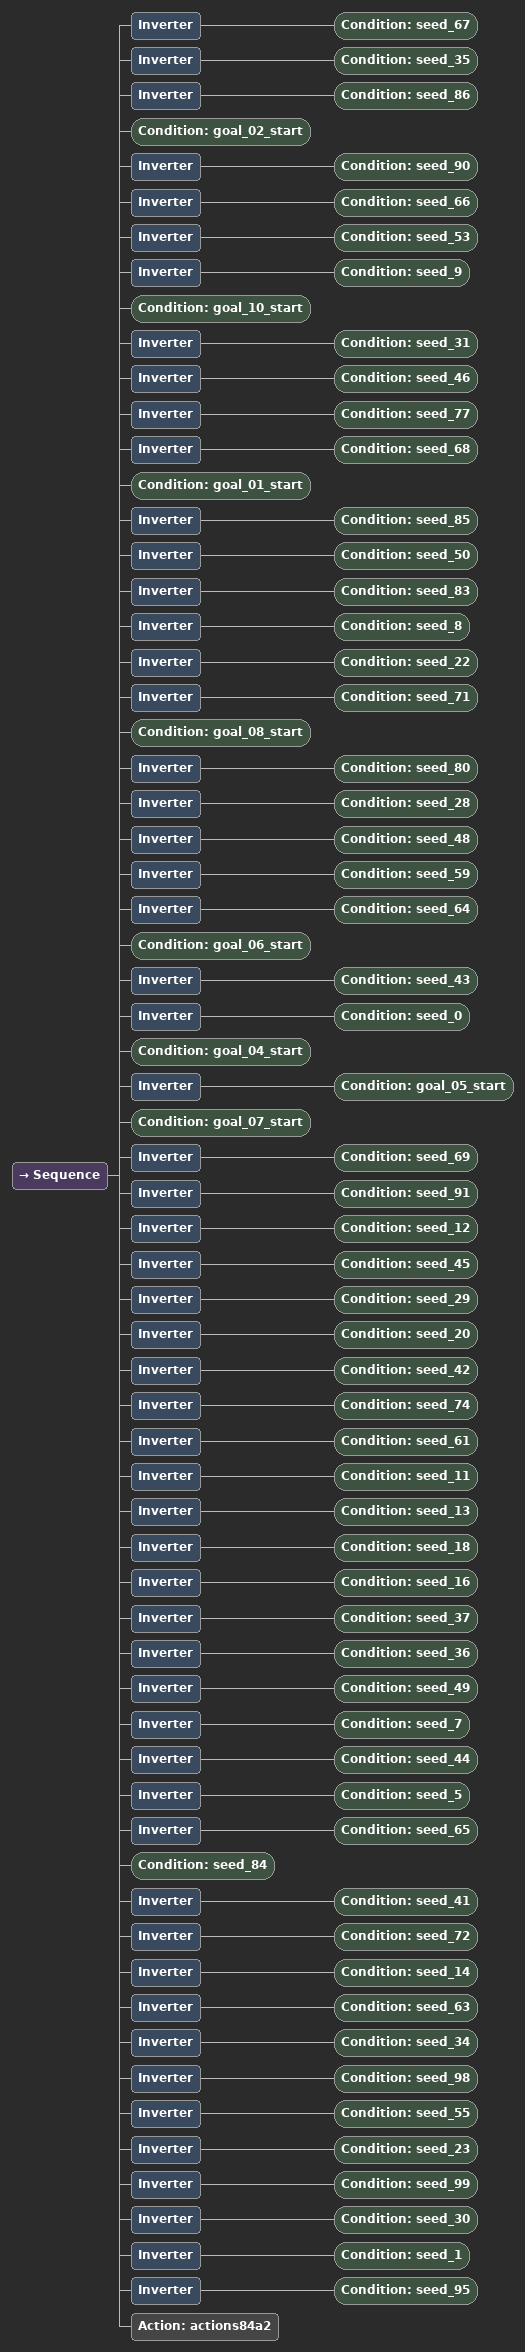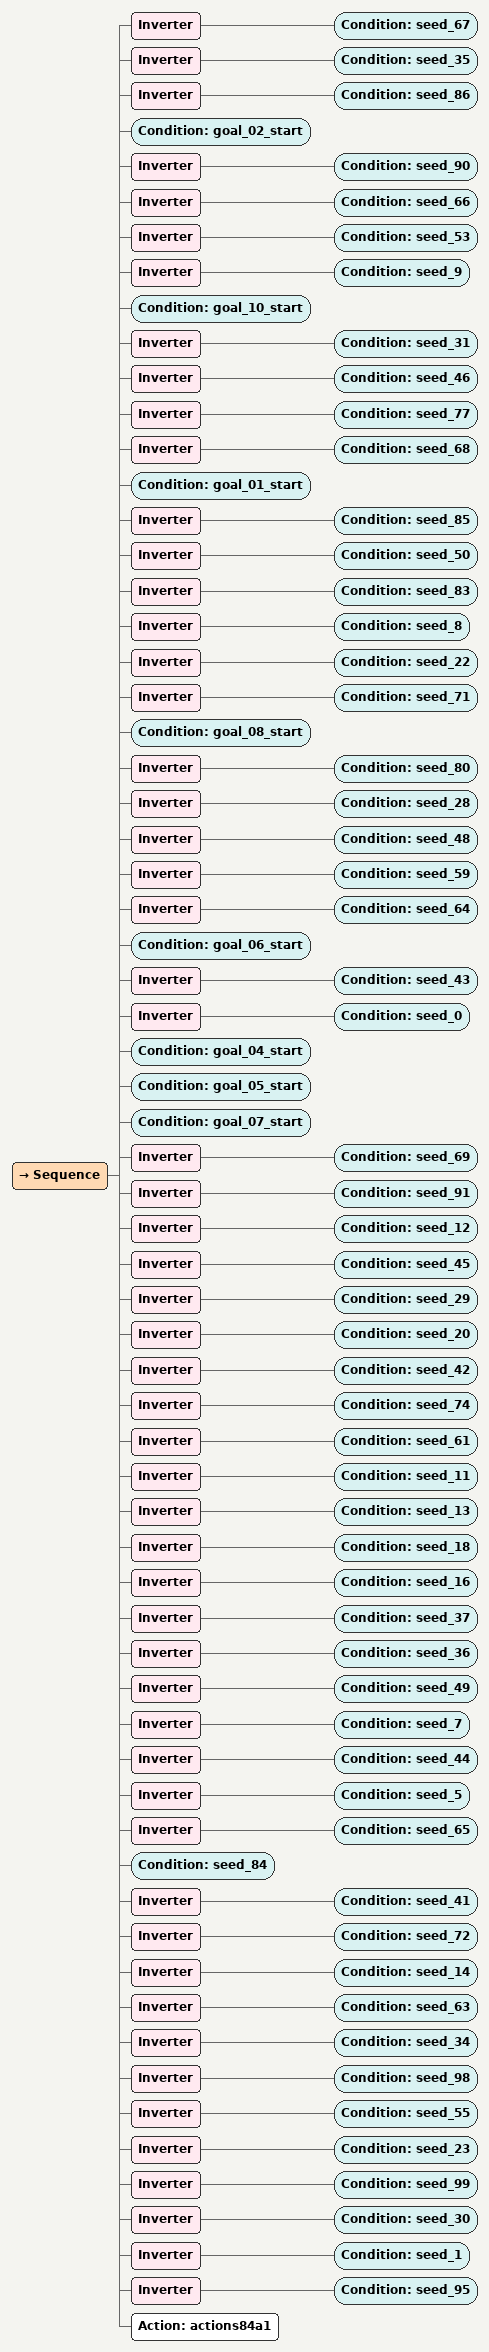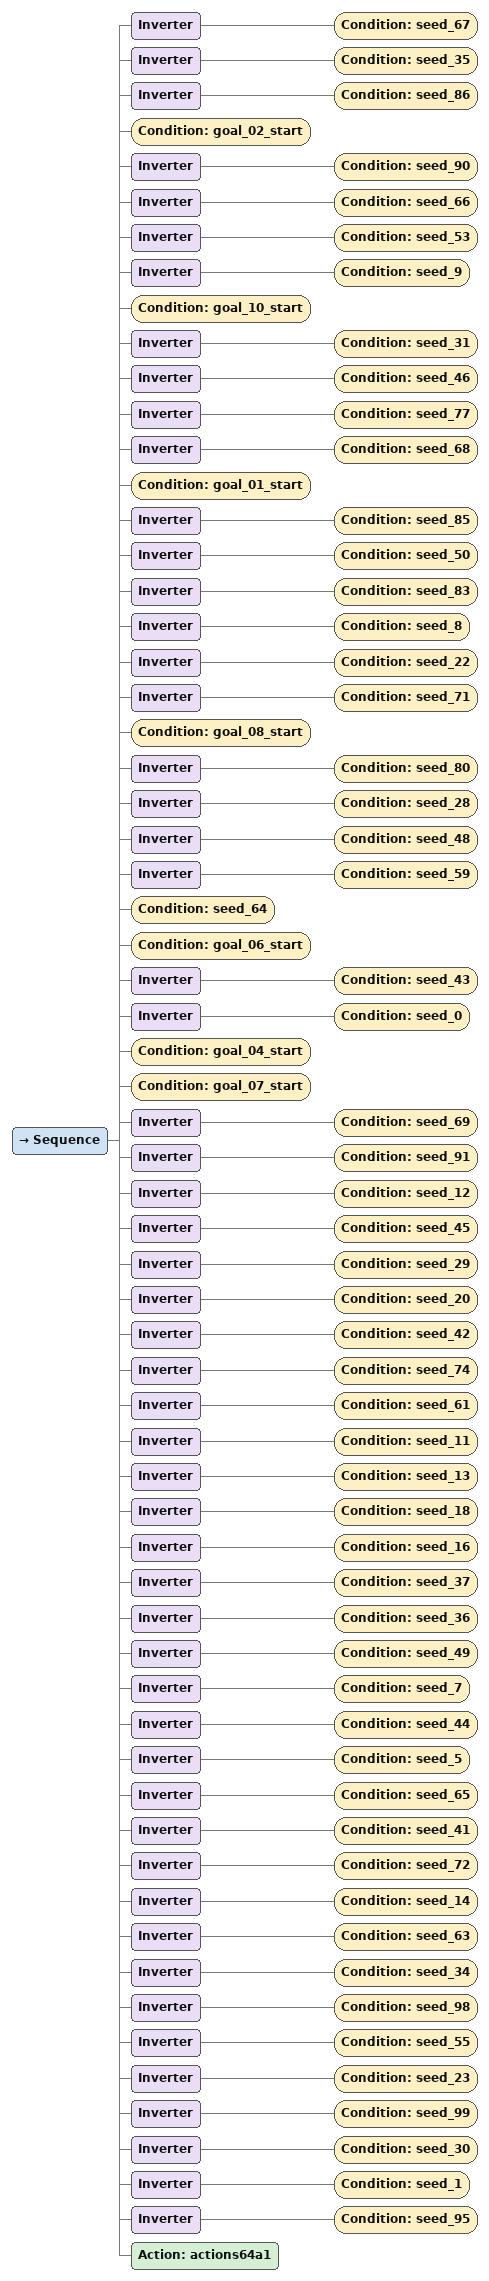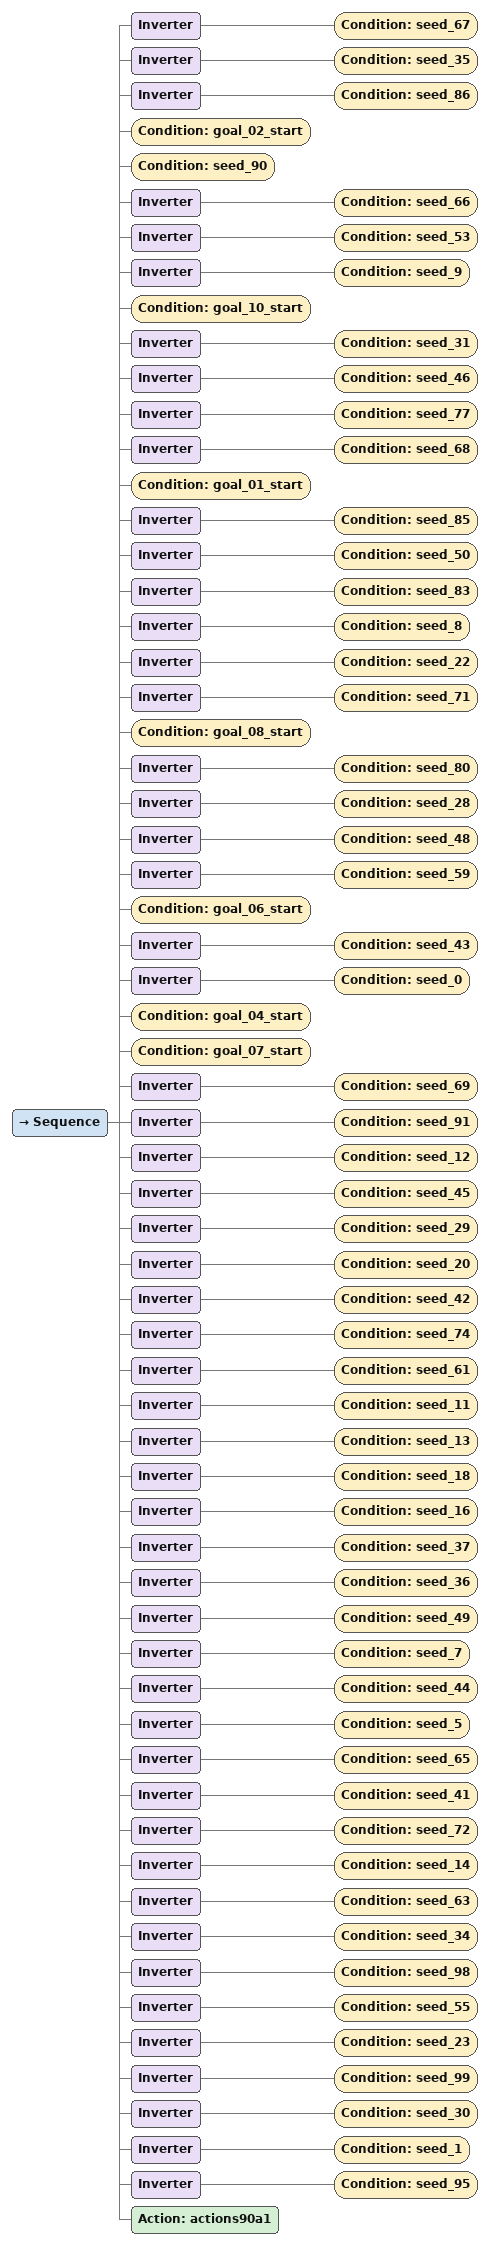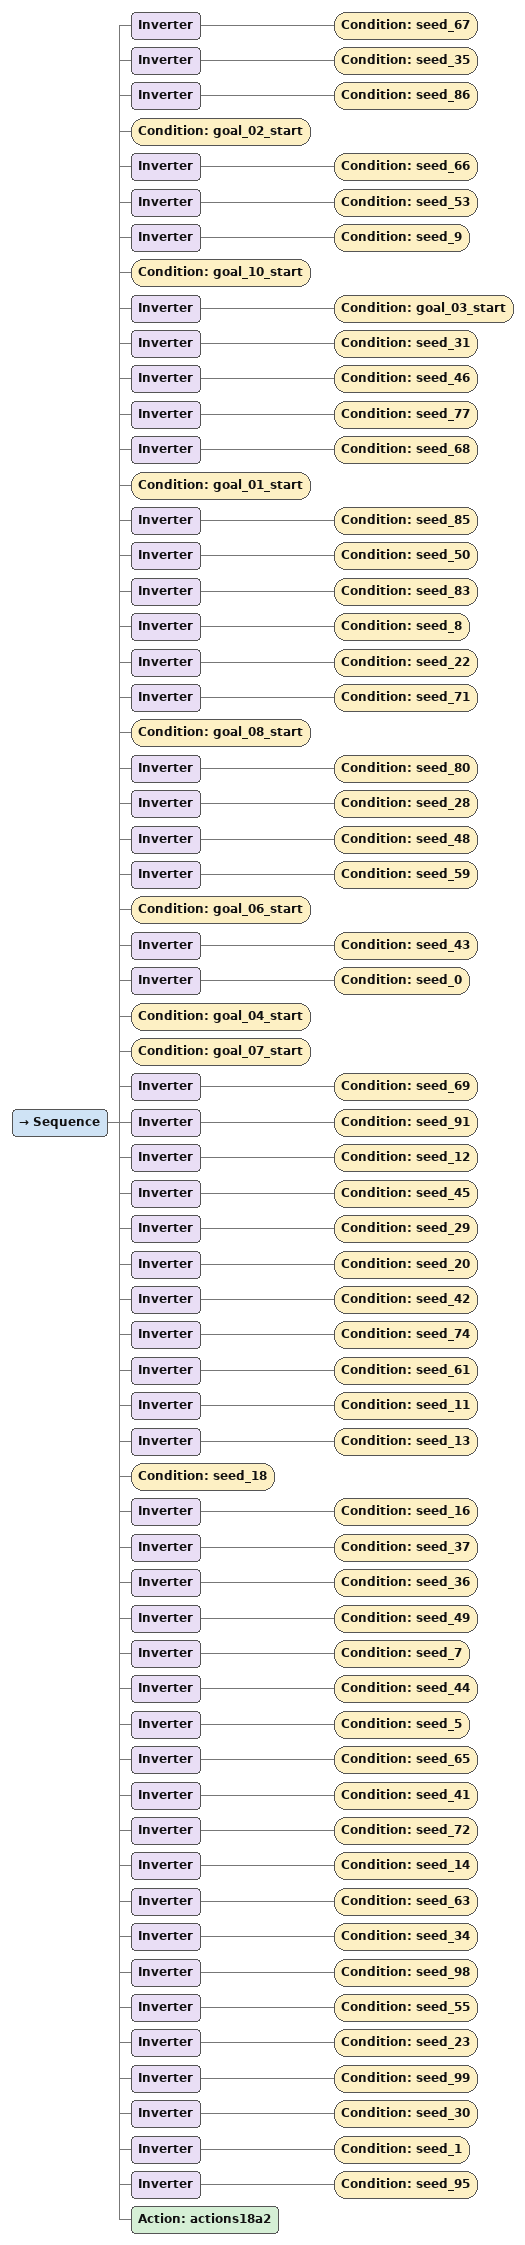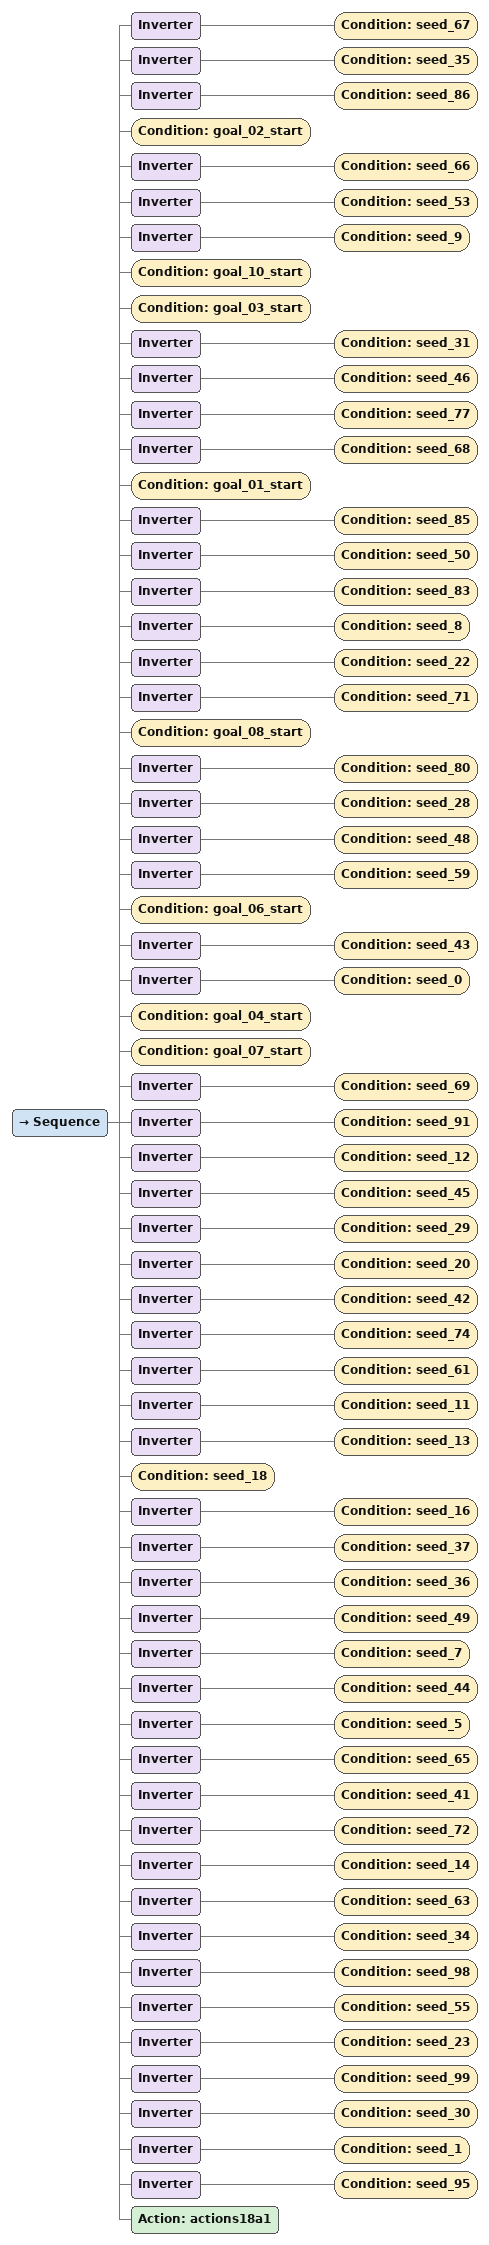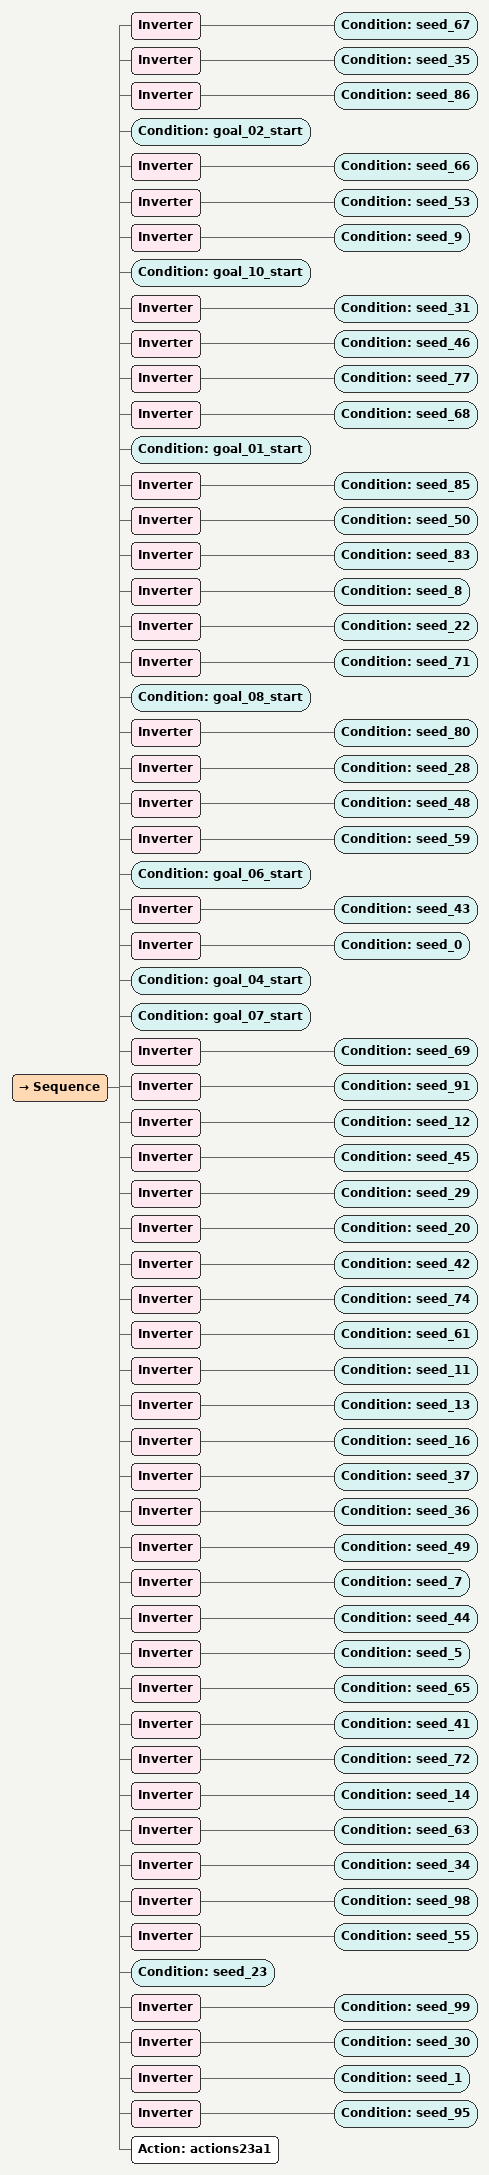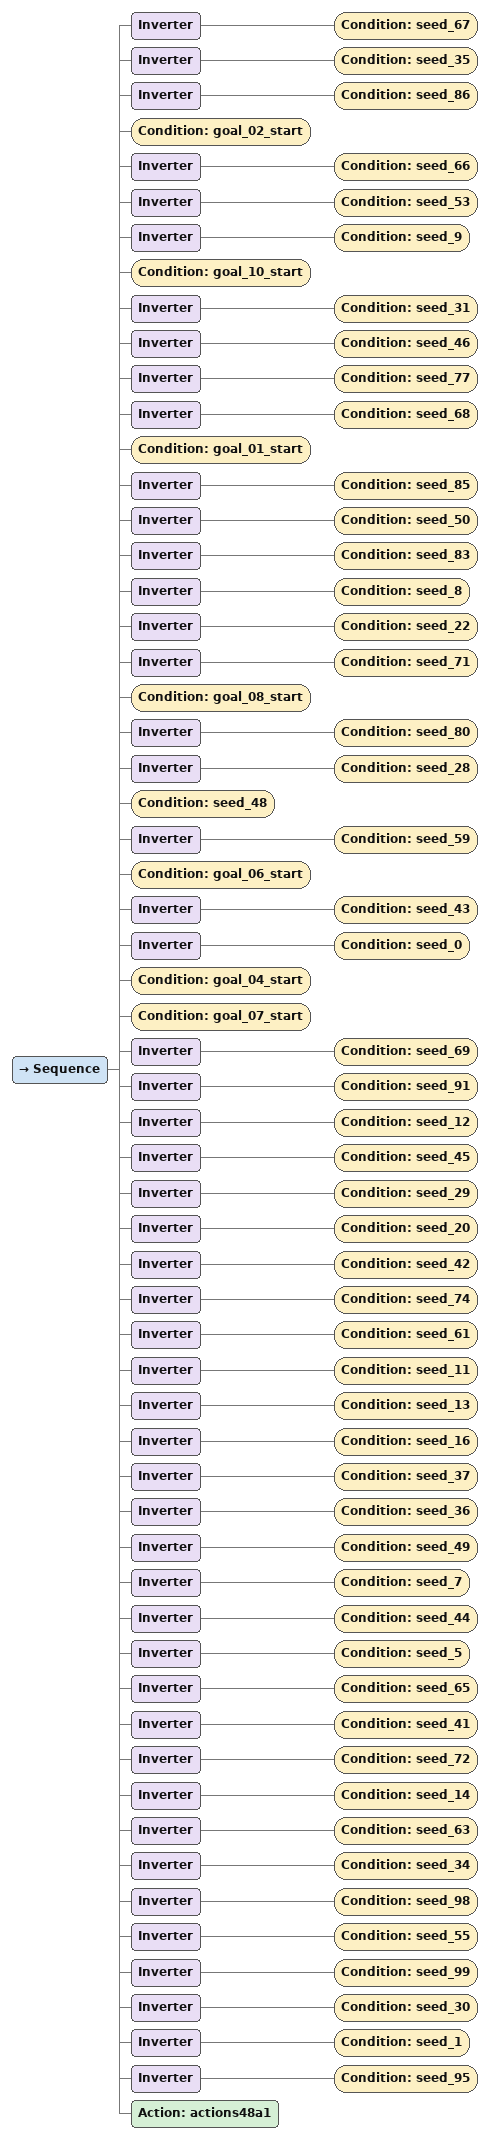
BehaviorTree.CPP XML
<Sequence>
  <Inverter>
    <Condition ID="seed_67"/>
  </Inverter>
  <Inverter>
    <Condition ID="seed_35"/>
  </Inverter>
  <Inverter>
    <Condition ID="seed_86"/>
  </Inverter>
  <Condition ID="goal_02_start"/>
  <Inverter>
    <Condition ID="seed_90"/>
  </Inverter>
  <Inverter>
    <Condition ID="seed_66"/>
  </Inverter>
  <Inverter>
    <Condition ID="seed_53"/>
  </Inverter>
  <Inverter>
    <Condition ID="seed_9"/>
  </Inverter>
  <Condition ID="goal_10_start"/>
  <Inverter>
    <Condition ID="seed_31"/>
  </Inverter>
  <Inverter>
    <Condition ID="seed_46"/>
  </Inverter>
  <Inverter>
    <Condition ID="seed_77"/>
  </Inverter>
  <Inverter>
    <Condition ID="seed_68"/>
  </Inverter>
  <Condition ID="goal_01_start"/>
  <Inverter>
    <Condition ID="seed_85"/>
  </Inverter>
  <Inverter>
    <Condition ID="seed_50"/>
  </Inverter>
  <Inverter>
    <Condition ID="seed_83"/>
  </Inverter>
  <Inverter>
    <Condition ID="seed_8"/>
  </Inverter>
  <Inverter>
    <Condition ID="seed_22"/>
  </Inverter>
  <Inverter>
    <Condition ID="seed_71"/>
  </Inverter>
  <Condition ID="goal_08_start"/>
  <Inverter>
    <Condition ID="seed_80"/>
  </Inverter>
  <Inverter>
    <Condition ID="seed_28"/>
  </Inverter>
  <Inverter>
    <Condition ID="seed_48"/>
  </Inverter>
  <Inverter>
    <Condition ID="seed_59"/>
  </Inverter>
  <Inverter>
    <Condition ID="seed_64"/>
  </Inverter>
  <Condition ID="goal_06_start"/>
  <Inverter>
    <Condition ID="seed_43"/>
  </Inverter>
  <Inverter>
    <Condition ID="seed_0"/>
  </Inverter>
  <Condition ID="goal_04_start"/>
  <Inverter>
    <Condition ID="goal_05_start"/>
  </Inverter>
  <Condition ID="goal_07_start"/>
  <Inverter>
    <Condition ID="seed_69"/>
  </Inverter>
  <Inverter>
    <Condition ID="seed_91"/>
  </Inverter>
  <Inverter>
    <Condition ID="seed_12"/>
  </Inverter>
  <Inverter>
    <Condition ID="seed_45"/>
  </Inverter>
  <Inverter>
    <Condition ID="seed_29"/>
  </Inverter>
  <Inverter>
    <Condition ID="seed_20"/>
  </Inverter>
  <Inverter>
    <Condition ID="seed_42"/>
  </Inverter>
  <Inverter>
    <Condition ID="seed_74"/>
  </Inverter>
  <Inverter>
    <Condition ID="seed_61"/>
  </Inverter>
  <Inverter>
    <Condition ID="seed_11"/>
  </Inverter>
  <Inverter>
    <Condition ID="seed_13"/>
  </Inverter>
  <Inverter>
    <Condition ID="seed_18"/>
  </Inverter>
  <Inverter>
    <Condition ID="seed_16"/>
  </Inverter>
  <Inverter>
    <Condition ID="seed_37"/>
  </Inverter>
  <Inverter>
    <Condition ID="seed_36"/>
  </Inverter>
  <Inverter>
    <Condition ID="seed_49"/>
  </Inverter>
  <Inverter>
    <Condition ID="seed_7"/>
  </Inverter>
  <Inverter>
    <Condition ID="seed_44"/>
  </Inverter>
  <Inverter>
    <Condition ID="seed_5"/>
  </Inverter>
  <Inverter>
    <Condition ID="seed_65"/>
  </Inverter>
  <Condition ID="seed_84"/>
  <Inverter>
    <Condition ID="seed_41"/>
  </Inverter>
  <Inverter>
    <Condition ID="seed_72"/>
  </Inverter>
  <Inverter>
    <Condition ID="seed_14"/>
  </Inverter>
  <Inverter>
    <Condition ID="seed_63"/>
  </Inverter>
  <Inverter>
    <Condition ID="seed_34"/>
  </Inverter>
  <Inverter>
    <Condition ID="seed_98"/>
  </Inverter>
  <Inverter>
    <Condition ID="seed_55"/>
  </Inverter>
  <Inverter>
    <Condition ID="seed_23"/>
  </Inverter>
  <Inverter>
    <Condition ID="seed_99"/>
  </Inverter>
  <Inverter>
    <Condition ID="seed_30"/>
  </Inverter>
  <Inverter>
    <Condition ID="seed_1"/>
  </Inverter>
  <Inverter>
    <Condition ID="seed_95"/>
  </Inverter>
  <Action ID="actions84a2"/>
</Sequence>

<Sequence>
  <Inverter>
    <Condition ID="seed_67"/>
  </Inverter>
  <Inverter>
    <Condition ID="seed_35"/>
  </Inverter>
  <Inverter>
    <Condition ID="seed_86"/>
  </Inverter>
  <Condition ID="goal_02_start"/>
  <Inverter>
    <Condition ID="seed_90"/>
  </Inverter>
  <Inverter>
    <Condition ID="seed_66"/>
  </Inverter>
  <Inverter>
    <Condition ID="seed_53"/>
  </Inverter>
  <Inverter>
    <Condition ID="seed_9"/>
  </Inverter>
  <Condition ID="goal_10_start"/>
  <Inverter>
    <Condition ID="seed_31"/>
  </Inverter>
  <Inverter>
    <Condition ID="seed_46"/>
  </Inverter>
  <Inverter>
    <Condition ID="seed_77"/>
  </Inverter>
  <Inverter>
    <Condition ID="seed_68"/>
  </Inverter>
  <Condition ID="goal_01_start"/>
  <Inverter>
    <Condition ID="seed_85"/>
  </Inverter>
  <Inverter>
    <Condition ID="seed_50"/>
  </Inverter>
  <Inverter>
    <Condition ID="seed_83"/>
  </Inverter>
  <Inverter>
    <Condition ID="seed_8"/>
  </Inverter>
  <Inverter>
    <Condition ID="seed_22"/>
  </Inverter>
  <Inverter>
    <Condition ID="seed_71"/>
  </Inverter>
  <Condition ID="goal_08_start"/>
  <Inverter>
    <Condition ID="seed_80"/>
  </Inverter>
  <Inverter>
    <Condition ID="seed_28"/>
  </Inverter>
  <Inverter>
    <Condition ID="seed_48"/>
  </Inverter>
  <Inverter>
    <Condition ID="seed_59"/>
  </Inverter>
  <Inverter>
    <Condition ID="seed_64"/>
  </Inverter>
  <Condition ID="goal_06_start"/>
  <Inverter>
    <Condition ID="seed_43"/>
  </Inverter>
  <Inverter>
    <Condition ID="seed_0"/>
  </Inverter>
  <Condition ID="goal_04_start"/>
  <Condition ID="goal_05_start"/>
  <Condition ID="goal_07_start"/>
  <Inverter>
    <Condition ID="seed_69"/>
  </Inverter>
  <Inverter>
    <Condition ID="seed_91"/>
  </Inverter>
  <Inverter>
    <Condition ID="seed_12"/>
  </Inverter>
  <Inverter>
    <Condition ID="seed_45"/>
  </Inverter>
  <Inverter>
    <Condition ID="seed_29"/>
  </Inverter>
  <Inverter>
    <Condition ID="seed_20"/>
  </Inverter>
  <Inverter>
    <Condition ID="seed_42"/>
  </Inverter>
  <Inverter>
    <Condition ID="seed_74"/>
  </Inverter>
  <Inverter>
    <Condition ID="seed_61"/>
  </Inverter>
  <Inverter>
    <Condition ID="seed_11"/>
  </Inverter>
  <Inverter>
    <Condition ID="seed_13"/>
  </Inverter>
  <Inverter>
    <Condition ID="seed_18"/>
  </Inverter>
  <Inverter>
    <Condition ID="seed_16"/>
  </Inverter>
  <Inverter>
    <Condition ID="seed_37"/>
  </Inverter>
  <Inverter>
    <Condition ID="seed_36"/>
  </Inverter>
  <Inverter>
    <Condition ID="seed_49"/>
  </Inverter>
  <Inverter>
    <Condition ID="seed_7"/>
  </Inverter>
  <Inverter>
    <Condition ID="seed_44"/>
  </Inverter>
  <Inverter>
    <Condition ID="seed_5"/>
  </Inverter>
  <Inverter>
    <Condition ID="seed_65"/>
  </Inverter>
  <Condition ID="seed_84"/>
  <Inverter>
    <Condition ID="seed_41"/>
  </Inverter>
  <Inverter>
    <Condition ID="seed_72"/>
  </Inverter>
  <Inverter>
    <Condition ID="seed_14"/>
  </Inverter>
  <Inverter>
    <Condition ID="seed_63"/>
  </Inverter>
  <Inverter>
    <Condition ID="seed_34"/>
  </Inverter>
  <Inverter>
    <Condition ID="seed_98"/>
  </Inverter>
  <Inverter>
    <Condition ID="seed_55"/>
  </Inverter>
  <Inverter>
    <Condition ID="seed_23"/>
  </Inverter>
  <Inverter>
    <Condition ID="seed_99"/>
  </Inverter>
  <Inverter>
    <Condition ID="seed_30"/>
  </Inverter>
  <Inverter>
    <Condition ID="seed_1"/>
  </Inverter>
  <Inverter>
    <Condition ID="seed_95"/>
  </Inverter>
  <Action ID="actions84a1"/>
</Sequence>

<Sequence>
  <Inverter>
    <Condition ID="seed_67"/>
  </Inverter>
  <Inverter>
    <Condition ID="seed_35"/>
  </Inverter>
  <Inverter>
    <Condition ID="seed_86"/>
  </Inverter>
  <Condition ID="goal_02_start"/>
  <Inverter>
    <Condition ID="seed_90"/>
  </Inverter>
  <Inverter>
    <Condition ID="seed_66"/>
  </Inverter>
  <Inverter>
    <Condition ID="seed_53"/>
  </Inverter>
  <Inverter>
    <Condition ID="seed_9"/>
  </Inverter>
  <Condition ID="goal_10_start"/>
  <Inverter>
    <Condition ID="seed_31"/>
  </Inverter>
  <Inverter>
    <Condition ID="seed_46"/>
  </Inverter>
  <Inverter>
    <Condition ID="seed_77"/>
  </Inverter>
  <Inverter>
    <Condition ID="seed_68"/>
  </Inverter>
  <Condition ID="goal_01_start"/>
  <Inverter>
    <Condition ID="seed_85"/>
  </Inverter>
  <Inverter>
    <Condition ID="seed_50"/>
  </Inverter>
  <Inverter>
    <Condition ID="seed_83"/>
  </Inverter>
  <Inverter>
    <Condition ID="seed_8"/>
  </Inverter>
  <Inverter>
    <Condition ID="seed_22"/>
  </Inverter>
  <Inverter>
    <Condition ID="seed_71"/>
  </Inverter>
  <Condition ID="goal_08_start"/>
  <Inverter>
    <Condition ID="seed_80"/>
  </Inverter>
  <Inverter>
    <Condition ID="seed_28"/>
  </Inverter>
  <Inverter>
    <Condition ID="seed_48"/>
  </Inverter>
  <Inverter>
    <Condition ID="seed_59"/>
  </Inverter>
  <Condition ID="seed_64"/>
  <Condition ID="goal_06_start"/>
  <Inverter>
    <Condition ID="seed_43"/>
  </Inverter>
  <Inverter>
    <Condition ID="seed_0"/>
  </Inverter>
  <Condition ID="goal_04_start"/>
  <Condition ID="goal_07_start"/>
  <Inverter>
    <Condition ID="seed_69"/>
  </Inverter>
  <Inverter>
    <Condition ID="seed_91"/>
  </Inverter>
  <Inverter>
    <Condition ID="seed_12"/>
  </Inverter>
  <Inverter>
    <Condition ID="seed_45"/>
  </Inverter>
  <Inverter>
    <Condition ID="seed_29"/>
  </Inverter>
  <Inverter>
    <Condition ID="seed_20"/>
  </Inverter>
  <Inverter>
    <Condition ID="seed_42"/>
  </Inverter>
  <Inverter>
    <Condition ID="seed_74"/>
  </Inverter>
  <Inverter>
    <Condition ID="seed_61"/>
  </Inverter>
  <Inverter>
    <Condition ID="seed_11"/>
  </Inverter>
  <Inverter>
    <Condition ID="seed_13"/>
  </Inverter>
  <Inverter>
    <Condition ID="seed_18"/>
  </Inverter>
  <Inverter>
    <Condition ID="seed_16"/>
  </Inverter>
  <Inverter>
    <Condition ID="seed_37"/>
  </Inverter>
  <Inverter>
    <Condition ID="seed_36"/>
  </Inverter>
  <Inverter>
    <Condition ID="seed_49"/>
  </Inverter>
  <Inverter>
    <Condition ID="seed_7"/>
  </Inverter>
  <Inverter>
    <Condition ID="seed_44"/>
  </Inverter>
  <Inverter>
    <Condition ID="seed_5"/>
  </Inverter>
  <Inverter>
    <Condition ID="seed_65"/>
  </Inverter>
  <Inverter>
    <Condition ID="seed_41"/>
  </Inverter>
  <Inverter>
    <Condition ID="seed_72"/>
  </Inverter>
  <Inverter>
    <Condition ID="seed_14"/>
  </Inverter>
  <Inverter>
    <Condition ID="seed_63"/>
  </Inverter>
  <Inverter>
    <Condition ID="seed_34"/>
  </Inverter>
  <Inverter>
    <Condition ID="seed_98"/>
  </Inverter>
  <Inverter>
    <Condition ID="seed_55"/>
  </Inverter>
  <Inverter>
    <Condition ID="seed_23"/>
  </Inverter>
  <Inverter>
    <Condition ID="seed_99"/>
  </Inverter>
  <Inverter>
    <Condition ID="seed_30"/>
  </Inverter>
  <Inverter>
    <Condition ID="seed_1"/>
  </Inverter>
  <Inverter>
    <Condition ID="seed_95"/>
  </Inverter>
  <Action ID="actions64a1"/>
</Sequence>

<Sequence>
  <Inverter>
    <Condition ID="seed_67"/>
  </Inverter>
  <Inverter>
    <Condition ID="seed_35"/>
  </Inverter>
  <Inverter>
    <Condition ID="seed_86"/>
  </Inverter>
  <Condition ID="goal_02_start"/>
  <Condition ID="seed_90"/>
  <Inverter>
    <Condition ID="seed_66"/>
  </Inverter>
  <Inverter>
    <Condition ID="seed_53"/>
  </Inverter>
  <Inverter>
    <Condition ID="seed_9"/>
  </Inverter>
  <Condition ID="goal_10_start"/>
  <Inverter>
    <Condition ID="seed_31"/>
  </Inverter>
  <Inverter>
    <Condition ID="seed_46"/>
  </Inverter>
  <Inverter>
    <Condition ID="seed_77"/>
  </Inverter>
  <Inverter>
    <Condition ID="seed_68"/>
  </Inverter>
  <Condition ID="goal_01_start"/>
  <Inverter>
    <Condition ID="seed_85"/>
  </Inverter>
  <Inverter>
    <Condition ID="seed_50"/>
  </Inverter>
  <Inverter>
    <Condition ID="seed_83"/>
  </Inverter>
  <Inverter>
    <Condition ID="seed_8"/>
  </Inverter>
  <Inverter>
    <Condition ID="seed_22"/>
  </Inverter>
  <Inverter>
    <Condition ID="seed_71"/>
  </Inverter>
  <Condition ID="goal_08_start"/>
  <Inverter>
    <Condition ID="seed_80"/>
  </Inverter>
  <Inverter>
    <Condition ID="seed_28"/>
  </Inverter>
  <Inverter>
    <Condition ID="seed_48"/>
  </Inverter>
  <Inverter>
    <Condition ID="seed_59"/>
  </Inverter>
  <Condition ID="goal_06_start"/>
  <Inverter>
    <Condition ID="seed_43"/>
  </Inverter>
  <Inverter>
    <Condition ID="seed_0"/>
  </Inverter>
  <Condition ID="goal_04_start"/>
  <Condition ID="goal_07_start"/>
  <Inverter>
    <Condition ID="seed_69"/>
  </Inverter>
  <Inverter>
    <Condition ID="seed_91"/>
  </Inverter>
  <Inverter>
    <Condition ID="seed_12"/>
  </Inverter>
  <Inverter>
    <Condition ID="seed_45"/>
  </Inverter>
  <Inverter>
    <Condition ID="seed_29"/>
  </Inverter>
  <Inverter>
    <Condition ID="seed_20"/>
  </Inverter>
  <Inverter>
    <Condition ID="seed_42"/>
  </Inverter>
  <Inverter>
    <Condition ID="seed_74"/>
  </Inverter>
  <Inverter>
    <Condition ID="seed_61"/>
  </Inverter>
  <Inverter>
    <Condition ID="seed_11"/>
  </Inverter>
  <Inverter>
    <Condition ID="seed_13"/>
  </Inverter>
  <Inverter>
    <Condition ID="seed_18"/>
  </Inverter>
  <Inverter>
    <Condition ID="seed_16"/>
  </Inverter>
  <Inverter>
    <Condition ID="seed_37"/>
  </Inverter>
  <Inverter>
    <Condition ID="seed_36"/>
  </Inverter>
  <Inverter>
    <Condition ID="seed_49"/>
  </Inverter>
  <Inverter>
    <Condition ID="seed_7"/>
  </Inverter>
  <Inverter>
    <Condition ID="seed_44"/>
  </Inverter>
  <Inverter>
    <Condition ID="seed_5"/>
  </Inverter>
  <Inverter>
    <Condition ID="seed_65"/>
  </Inverter>
  <Inverter>
    <Condition ID="seed_41"/>
  </Inverter>
  <Inverter>
    <Condition ID="seed_72"/>
  </Inverter>
  <Inverter>
    <Condition ID="seed_14"/>
  </Inverter>
  <Inverter>
    <Condition ID="seed_63"/>
  </Inverter>
  <Inverter>
    <Condition ID="seed_34"/>
  </Inverter>
  <Inverter>
    <Condition ID="seed_98"/>
  </Inverter>
  <Inverter>
    <Condition ID="seed_55"/>
  </Inverter>
  <Inverter>
    <Condition ID="seed_23"/>
  </Inverter>
  <Inverter>
    <Condition ID="seed_99"/>
  </Inverter>
  <Inverter>
    <Condition ID="seed_30"/>
  </Inverter>
  <Inverter>
    <Condition ID="seed_1"/>
  </Inverter>
  <Inverter>
    <Condition ID="seed_95"/>
  </Inverter>
  <Action ID="actions90a1"/>
</Sequence>

<Sequence>
  <Inverter>
    <Condition ID="seed_67"/>
  </Inverter>
  <Inverter>
    <Condition ID="seed_35"/>
  </Inverter>
  <Inverter>
    <Condition ID="seed_86"/>
  </Inverter>
  <Condition ID="goal_02_start"/>
  <Inverter>
    <Condition ID="seed_66"/>
  </Inverter>
  <Inverter>
    <Condition ID="seed_53"/>
  </Inverter>
  <Inverter>
    <Condition ID="seed_9"/>
  </Inverter>
  <Condition ID="goal_10_start"/>
  <Inverter>
    <Condition ID="goal_03_start"/>
  </Inverter>
  <Inverter>
    <Condition ID="seed_31"/>
  </Inverter>
  <Inverter>
    <Condition ID="seed_46"/>
  </Inverter>
  <Inverter>
    <Condition ID="seed_77"/>
  </Inverter>
  <Inverter>
    <Condition ID="seed_68"/>
  </Inverter>
  <Condition ID="goal_01_start"/>
  <Inverter>
    <Condition ID="seed_85"/>
  </Inverter>
  <Inverter>
    <Condition ID="seed_50"/>
  </Inverter>
  <Inverter>
    <Condition ID="seed_83"/>
  </Inverter>
  <Inverter>
    <Condition ID="seed_8"/>
  </Inverter>
  <Inverter>
    <Condition ID="seed_22"/>
  </Inverter>
  <Inverter>
    <Condition ID="seed_71"/>
  </Inverter>
  <Condition ID="goal_08_start"/>
  <Inverter>
    <Condition ID="seed_80"/>
  </Inverter>
  <Inverter>
    <Condition ID="seed_28"/>
  </Inverter>
  <Inverter>
    <Condition ID="seed_48"/>
  </Inverter>
  <Inverter>
    <Condition ID="seed_59"/>
  </Inverter>
  <Condition ID="goal_06_start"/>
  <Inverter>
    <Condition ID="seed_43"/>
  </Inverter>
  <Inverter>
    <Condition ID="seed_0"/>
  </Inverter>
  <Condition ID="goal_04_start"/>
  <Condition ID="goal_07_start"/>
  <Inverter>
    <Condition ID="seed_69"/>
  </Inverter>
  <Inverter>
    <Condition ID="seed_91"/>
  </Inverter>
  <Inverter>
    <Condition ID="seed_12"/>
  </Inverter>
  <Inverter>
    <Condition ID="seed_45"/>
  </Inverter>
  <Inverter>
    <Condition ID="seed_29"/>
  </Inverter>
  <Inverter>
    <Condition ID="seed_20"/>
  </Inverter>
  <Inverter>
    <Condition ID="seed_42"/>
  </Inverter>
  <Inverter>
    <Condition ID="seed_74"/>
  </Inverter>
  <Inverter>
    <Condition ID="seed_61"/>
  </Inverter>
  <Inverter>
    <Condition ID="seed_11"/>
  </Inverter>
  <Inverter>
    <Condition ID="seed_13"/>
  </Inverter>
  <Condition ID="seed_18"/>
  <Inverter>
    <Condition ID="seed_16"/>
  </Inverter>
  <Inverter>
    <Condition ID="seed_37"/>
  </Inverter>
  <Inverter>
    <Condition ID="seed_36"/>
  </Inverter>
  <Inverter>
    <Condition ID="seed_49"/>
  </Inverter>
  <Inverter>
    <Condition ID="seed_7"/>
  </Inverter>
  <Inverter>
    <Condition ID="seed_44"/>
  </Inverter>
  <Inverter>
    <Condition ID="seed_5"/>
  </Inverter>
  <Inverter>
    <Condition ID="seed_65"/>
  </Inverter>
  <Inverter>
    <Condition ID="seed_41"/>
  </Inverter>
  <Inverter>
    <Condition ID="seed_72"/>
  </Inverter>
  <Inverter>
    <Condition ID="seed_14"/>
  </Inverter>
  <Inverter>
    <Condition ID="seed_63"/>
  </Inverter>
  <Inverter>
    <Condition ID="seed_34"/>
  </Inverter>
  <Inverter>
    <Condition ID="seed_98"/>
  </Inverter>
  <Inverter>
    <Condition ID="seed_55"/>
  </Inverter>
  <Inverter>
    <Condition ID="seed_23"/>
  </Inverter>
  <Inverter>
    <Condition ID="seed_99"/>
  </Inverter>
  <Inverter>
    <Condition ID="seed_30"/>
  </Inverter>
  <Inverter>
    <Condition ID="seed_1"/>
  </Inverter>
  <Inverter>
    <Condition ID="seed_95"/>
  </Inverter>
  <Action ID="actions18a2"/>
</Sequence>

<Sequence>
  <Inverter>
    <Condition ID="seed_67"/>
  </Inverter>
  <Inverter>
    <Condition ID="seed_35"/>
  </Inverter>
  <Inverter>
    <Condition ID="seed_86"/>
  </Inverter>
  <Condition ID="goal_02_start"/>
  <Inverter>
    <Condition ID="seed_66"/>
  </Inverter>
  <Inverter>
    <Condition ID="seed_53"/>
  </Inverter>
  <Inverter>
    <Condition ID="seed_9"/>
  </Inverter>
  <Condition ID="goal_10_start"/>
  <Condition ID="goal_03_start"/>
  <Inverter>
    <Condition ID="seed_31"/>
  </Inverter>
  <Inverter>
    <Condition ID="seed_46"/>
  </Inverter>
  <Inverter>
    <Condition ID="seed_77"/>
  </Inverter>
  <Inverter>
    <Condition ID="seed_68"/>
  </Inverter>
  <Condition ID="goal_01_start"/>
  <Inverter>
    <Condition ID="seed_85"/>
  </Inverter>
  <Inverter>
    <Condition ID="seed_50"/>
  </Inverter>
  <Inverter>
    <Condition ID="seed_83"/>
  </Inverter>
  <Inverter>
    <Condition ID="seed_8"/>
  </Inverter>
  <Inverter>
    <Condition ID="seed_22"/>
  </Inverter>
  <Inverter>
    <Condition ID="seed_71"/>
  </Inverter>
  <Condition ID="goal_08_start"/>
  <Inverter>
    <Condition ID="seed_80"/>
  </Inverter>
  <Inverter>
    <Condition ID="seed_28"/>
  </Inverter>
  <Inverter>
    <Condition ID="seed_48"/>
  </Inverter>
  <Inverter>
    <Condition ID="seed_59"/>
  </Inverter>
  <Condition ID="goal_06_start"/>
  <Inverter>
    <Condition ID="seed_43"/>
  </Inverter>
  <Inverter>
    <Condition ID="seed_0"/>
  </Inverter>
  <Condition ID="goal_04_start"/>
  <Condition ID="goal_07_start"/>
  <Inverter>
    <Condition ID="seed_69"/>
  </Inverter>
  <Inverter>
    <Condition ID="seed_91"/>
  </Inverter>
  <Inverter>
    <Condition ID="seed_12"/>
  </Inverter>
  <Inverter>
    <Condition ID="seed_45"/>
  </Inverter>
  <Inverter>
    <Condition ID="seed_29"/>
  </Inverter>
  <Inverter>
    <Condition ID="seed_20"/>
  </Inverter>
  <Inverter>
    <Condition ID="seed_42"/>
  </Inverter>
  <Inverter>
    <Condition ID="seed_74"/>
  </Inverter>
  <Inverter>
    <Condition ID="seed_61"/>
  </Inverter>
  <Inverter>
    <Condition ID="seed_11"/>
  </Inverter>
  <Inverter>
    <Condition ID="seed_13"/>
  </Inverter>
  <Condition ID="seed_18"/>
  <Inverter>
    <Condition ID="seed_16"/>
  </Inverter>
  <Inverter>
    <Condition ID="seed_37"/>
  </Inverter>
  <Inverter>
    <Condition ID="seed_36"/>
  </Inverter>
  <Inverter>
    <Condition ID="seed_49"/>
  </Inverter>
  <Inverter>
    <Condition ID="seed_7"/>
  </Inverter>
  <Inverter>
    <Condition ID="seed_44"/>
  </Inverter>
  <Inverter>
    <Condition ID="seed_5"/>
  </Inverter>
  <Inverter>
    <Condition ID="seed_65"/>
  </Inverter>
  <Inverter>
    <Condition ID="seed_41"/>
  </Inverter>
  <Inverter>
    <Condition ID="seed_72"/>
  </Inverter>
  <Inverter>
    <Condition ID="seed_14"/>
  </Inverter>
  <Inverter>
    <Condition ID="seed_63"/>
  </Inverter>
  <Inverter>
    <Condition ID="seed_34"/>
  </Inverter>
  <Inverter>
    <Condition ID="seed_98"/>
  </Inverter>
  <Inverter>
    <Condition ID="seed_55"/>
  </Inverter>
  <Inverter>
    <Condition ID="seed_23"/>
  </Inverter>
  <Inverter>
    <Condition ID="seed_99"/>
  </Inverter>
  <Inverter>
    <Condition ID="seed_30"/>
  </Inverter>
  <Inverter>
    <Condition ID="seed_1"/>
  </Inverter>
  <Inverter>
    <Condition ID="seed_95"/>
  </Inverter>
  <Action ID="actions18a1"/>
</Sequence>

<Sequence>
  <Inverter>
    <Condition ID="seed_67"/>
  </Inverter>
  <Inverter>
    <Condition ID="seed_35"/>
  </Inverter>
  <Inverter>
    <Condition ID="seed_86"/>
  </Inverter>
  <Condition ID="goal_02_start"/>
  <Inverter>
    <Condition ID="seed_66"/>
  </Inverter>
  <Inverter>
    <Condition ID="seed_53"/>
  </Inverter>
  <Inverter>
    <Condition ID="seed_9"/>
  </Inverter>
  <Condition ID="goal_10_start"/>
  <Inverter>
    <Condition ID="seed_31"/>
  </Inverter>
  <Inverter>
    <Condition ID="seed_46"/>
  </Inverter>
  <Inverter>
    <Condition ID="seed_77"/>
  </Inverter>
  <Inverter>
    <Condition ID="seed_68"/>
  </Inverter>
  <Condition ID="goal_01_start"/>
  <Inverter>
    <Condition ID="seed_85"/>
  </Inverter>
  <Inverter>
    <Condition ID="seed_50"/>
  </Inverter>
  <Inverter>
    <Condition ID="seed_83"/>
  </Inverter>
  <Inverter>
    <Condition ID="seed_8"/>
  </Inverter>
  <Inverter>
    <Condition ID="seed_22"/>
  </Inverter>
  <Inverter>
    <Condition ID="seed_71"/>
  </Inverter>
  <Condition ID="goal_08_start"/>
  <Inverter>
    <Condition ID="seed_80"/>
  </Inverter>
  <Inverter>
    <Condition ID="seed_28"/>
  </Inverter>
  <Inverter>
    <Condition ID="seed_48"/>
  </Inverter>
  <Inverter>
    <Condition ID="seed_59"/>
  </Inverter>
  <Condition ID="goal_06_start"/>
  <Inverter>
    <Condition ID="seed_43"/>
  </Inverter>
  <Inverter>
    <Condition ID="seed_0"/>
  </Inverter>
  <Condition ID="goal_04_start"/>
  <Condition ID="goal_07_start"/>
  <Inverter>
    <Condition ID="seed_69"/>
  </Inverter>
  <Inverter>
    <Condition ID="seed_91"/>
  </Inverter>
  <Inverter>
    <Condition ID="seed_12"/>
  </Inverter>
  <Inverter>
    <Condition ID="seed_45"/>
  </Inverter>
  <Inverter>
    <Condition ID="seed_29"/>
  </Inverter>
  <Inverter>
    <Condition ID="seed_20"/>
  </Inverter>
  <Inverter>
    <Condition ID="seed_42"/>
  </Inverter>
  <Inverter>
    <Condition ID="seed_74"/>
  </Inverter>
  <Inverter>
    <Condition ID="seed_61"/>
  </Inverter>
  <Inverter>
    <Condition ID="seed_11"/>
  </Inverter>
  <Inverter>
    <Condition ID="seed_13"/>
  </Inverter>
  <Inverter>
    <Condition ID="seed_16"/>
  </Inverter>
  <Inverter>
    <Condition ID="seed_37"/>
  </Inverter>
  <Inverter>
    <Condition ID="seed_36"/>
  </Inverter>
  <Inverter>
    <Condition ID="seed_49"/>
  </Inverter>
  <Inverter>
    <Condition ID="seed_7"/>
  </Inverter>
  <Inverter>
    <Condition ID="seed_44"/>
  </Inverter>
  <Inverter>
    <Condition ID="seed_5"/>
  </Inverter>
  <Inverter>
    <Condition ID="seed_65"/>
  </Inverter>
  <Inverter>
    <Condition ID="seed_41"/>
  </Inverter>
  <Inverter>
    <Condition ID="seed_72"/>
  </Inverter>
  <Inverter>
    <Condition ID="seed_14"/>
  </Inverter>
  <Inverter>
    <Condition ID="seed_63"/>
  </Inverter>
  <Inverter>
    <Condition ID="seed_34"/>
  </Inverter>
  <Inverter>
    <Condition ID="seed_98"/>
  </Inverter>
  <Inverter>
    <Condition ID="seed_55"/>
  </Inverter>
  <Condition ID="seed_23"/>
  <Inverter>
    <Condition ID="seed_99"/>
  </Inverter>
  <Inverter>
    <Condition ID="seed_30"/>
  </Inverter>
  <Inverter>
    <Condition ID="seed_1"/>
  </Inverter>
  <Inverter>
    <Condition ID="seed_95"/>
  </Inverter>
  <Action ID="actions23a1"/>
</Sequence>

<Sequence>
  <Inverter>
    <Condition ID="seed_67"/>
  </Inverter>
  <Inverter>
    <Condition ID="seed_35"/>
  </Inverter>
  <Inverter>
    <Condition ID="seed_86"/>
  </Inverter>
  <Condition ID="goal_02_start"/>
  <Inverter>
    <Condition ID="seed_66"/>
  </Inverter>
  <Inverter>
    <Condition ID="seed_53"/>
  </Inverter>
  <Inverter>
    <Condition ID="seed_9"/>
  </Inverter>
  <Condition ID="goal_10_start"/>
  <Inverter>
    <Condition ID="seed_31"/>
  </Inverter>
  <Inverter>
    <Condition ID="seed_46"/>
  </Inverter>
  <Inverter>
    <Condition ID="seed_77"/>
  </Inverter>
  <Inverter>
    <Condition ID="seed_68"/>
  </Inverter>
  <Condition ID="goal_01_start"/>
  <Inverter>
    <Condition ID="seed_85"/>
  </Inverter>
  <Inverter>
    <Condition ID="seed_50"/>
  </Inverter>
  <Inverter>
    <Condition ID="seed_83"/>
  </Inverter>
  <Inverter>
    <Condition ID="seed_8"/>
  </Inverter>
  <Inverter>
    <Condition ID="seed_22"/>
  </Inverter>
  <Inverter>
    <Condition ID="seed_71"/>
  </Inverter>
  <Condition ID="goal_08_start"/>
  <Inverter>
    <Condition ID="seed_80"/>
  </Inverter>
  <Inverter>
    <Condition ID="seed_28"/>
  </Inverter>
  <Condition ID="seed_48"/>
  <Inverter>
    <Condition ID="seed_59"/>
  </Inverter>
  <Condition ID="goal_06_start"/>
  <Inverter>
    <Condition ID="seed_43"/>
  </Inverter>
  <Inverter>
    <Condition ID="seed_0"/>
  </Inverter>
  <Condition ID="goal_04_start"/>
  <Condition ID="goal_07_start"/>
  <Inverter>
    <Condition ID="seed_69"/>
  </Inverter>
  <Inverter>
    <Condition ID="seed_91"/>
  </Inverter>
  <Inverter>
    <Condition ID="seed_12"/>
  </Inverter>
  <Inverter>
    <Condition ID="seed_45"/>
  </Inverter>
  <Inverter>
    <Condition ID="seed_29"/>
  </Inverter>
  <Inverter>
    <Condition ID="seed_20"/>
  </Inverter>
  <Inverter>
    <Condition ID="seed_42"/>
  </Inverter>
  <Inverter>
    <Condition ID="seed_74"/>
  </Inverter>
  <Inverter>
    <Condition ID="seed_61"/>
  </Inverter>
  <Inverter>
    <Condition ID="seed_11"/>
  </Inverter>
  <Inverter>
    <Condition ID="seed_13"/>
  </Inverter>
  <Inverter>
    <Condition ID="seed_16"/>
  </Inverter>
  <Inverter>
    <Condition ID="seed_37"/>
  </Inverter>
  <Inverter>
    <Condition ID="seed_36"/>
  </Inverter>
  <Inverter>
    <Condition ID="seed_49"/>
  </Inverter>
  <Inverter>
    <Condition ID="seed_7"/>
  </Inverter>
  <Inverter>
    <Condition ID="seed_44"/>
  </Inverter>
  <Inverter>
    <Condition ID="seed_5"/>
  </Inverter>
  <Inverter>
    <Condition ID="seed_65"/>
  </Inverter>
  <Inverter>
    <Condition ID="seed_41"/>
  </Inverter>
  <Inverter>
    <Condition ID="seed_72"/>
  </Inverter>
  <Inverter>
    <Condition ID="seed_14"/>
  </Inverter>
  <Inverter>
    <Condition ID="seed_63"/>
  </Inverter>
  <Inverter>
    <Condition ID="seed_34"/>
  </Inverter>
  <Inverter>
    <Condition ID="seed_98"/>
  </Inverter>
  <Inverter>
    <Condition ID="seed_55"/>
  </Inverter>
  <Inverter>
    <Condition ID="seed_99"/>
  </Inverter>
  <Inverter>
    <Condition ID="seed_30"/>
  </Inverter>
  <Inverter>
    <Condition ID="seed_1"/>
  </Inverter>
  <Inverter>
    <Condition ID="seed_95"/>
  </Inverter>
  <Action ID="actions48a1"/>
</Sequence>
